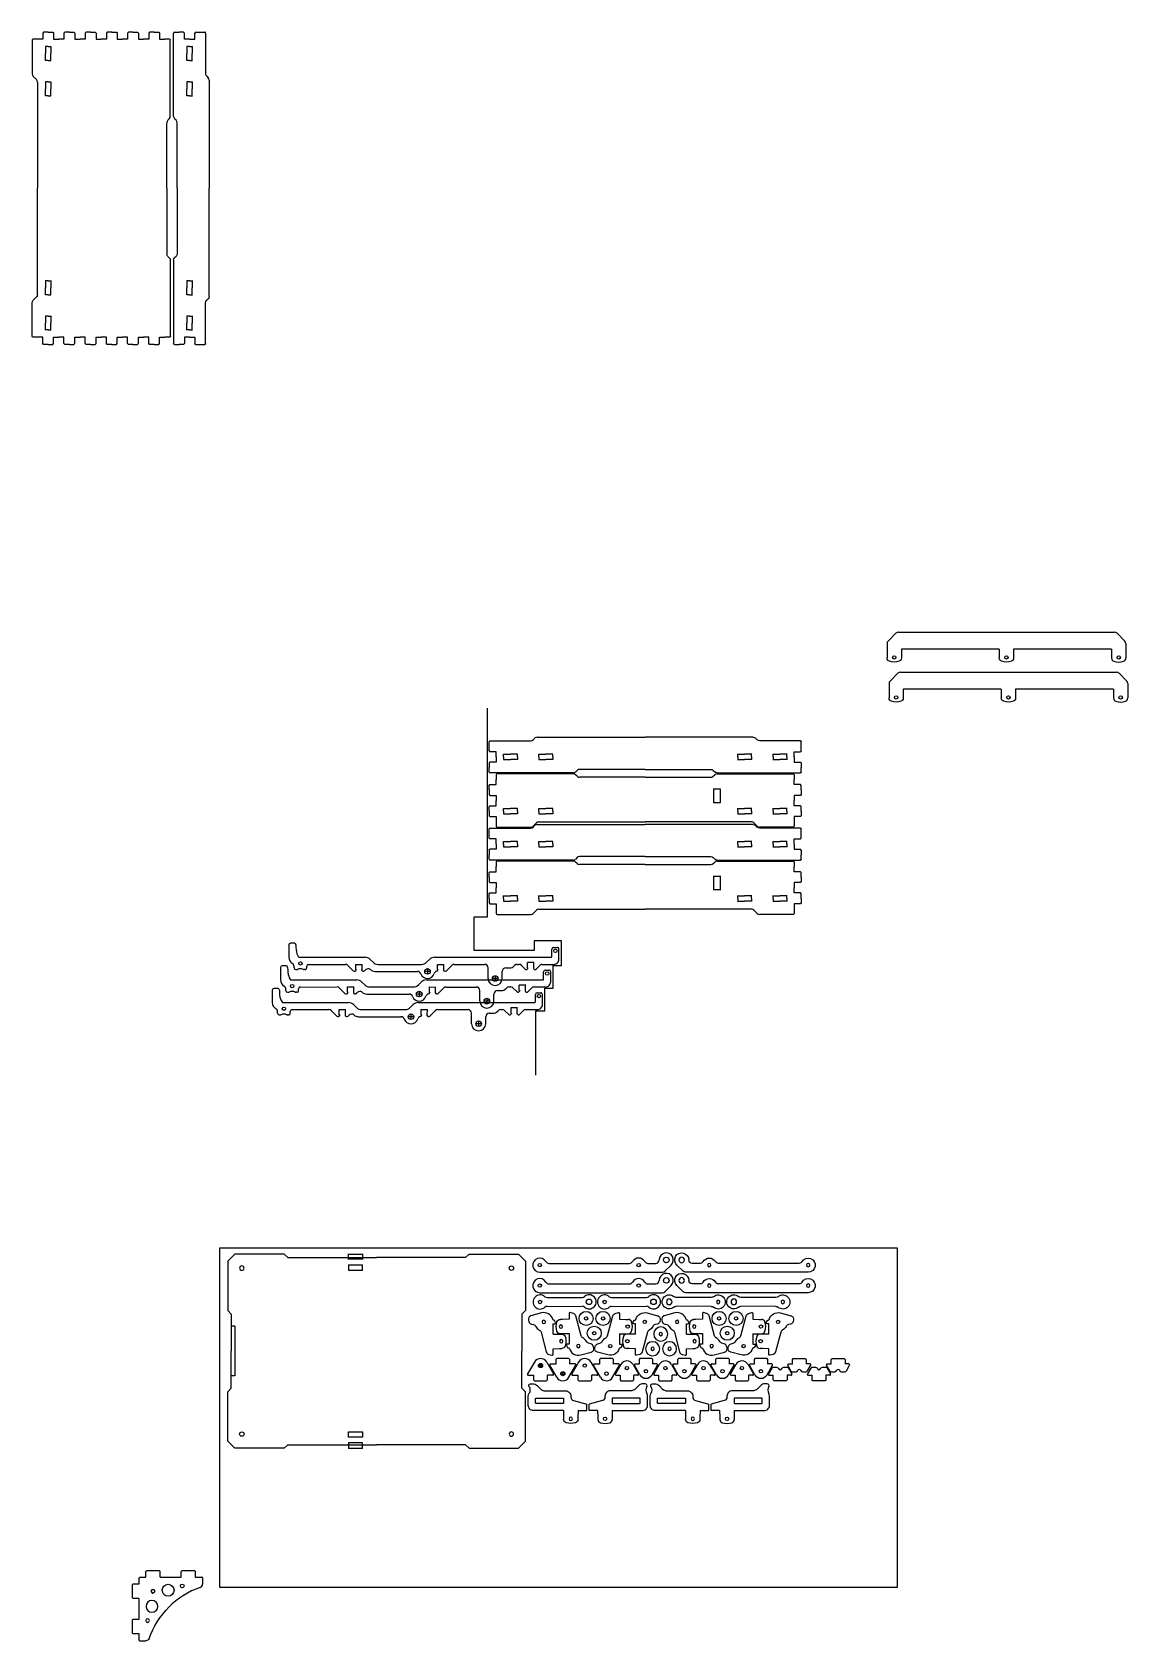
# Model space of a CAD drawing. Header units: inches. Extents: x -309 to 118, y -31 to 166.
# Drawn here: x -129.9 to -91.2, y 51.6 to 108.5 of the extents above; entities that cross this region are included whole.
import ezdxf

# ---------------------------------------------------------------- set-up
doc = ezdxf.new("R2010")
doc.units = ezdxf.units.IN
doc.header["$MEASUREMENT"] = 0
doc.layers.add('CUT', color=1, linetype='Continuous')
doc.layers.add('CUT_195', color=3, linetype='Continuous')

# ---------------------------------------------------------------- blocks, each defined once
blk = doc.blocks.new('Dovetail_Out_Half')
for p, q in [((-0.01, 0.16125), (0.02125, 0.1925)), ((-0.01, 0), (-0.01, 0.16125)), ((0.02125, 0.1925), (0.24, 0.1925)), ((0.24, 0.1925), (0.24, 0.375))]:
    blk.add_line(p, q)
blk = doc.blocks.new('BraceHole_Quarter')
at = {"layer": 'CUT', "ltscale": 0.003906}
for p, q in [((-0.25, 0.0935), (0, 0.0935)), ((-0.246, 0), (-0.246, 0.0975))]:
    blk.add_line(p, q, dxfattribs=at)
blk = doc.blocks.new('BraceHole')
at = {"color": 0}
blk.add_blockref('BraceHole_Quarter', (0, 0), dxfattribs=at)
at = {"color": 0, "xscale": -1, "rotation": 180}
blk.add_blockref('BraceHole_Quarter', (0, 0), dxfattribs=at)
at = {"color": 0, "xscale": -1}
blk.add_blockref('BraceHole_Quarter', (0, 0), dxfattribs=at)
at = {"color": 0, "rotation": 180}
blk.add_blockref('BraceHole_Quarter', (0, 0), dxfattribs=at)
blk = doc.blocks.new('BraceHoles')
at = {"color": 0}
for p in [(0.5, 0), (1.75, 0)]:
    blk.add_blockref('BraceHole', p, dxfattribs=at)
blk = doc.blocks.new('Bottom_Side_Half')
at = {"layer": 'CUT', "ltscale": 0.015625}
for p, q in [((-5.275, 1.735), (-5.275, 1.569)), ((-2.55, 1.766), (-5.244, 1.766)), ((-2.41, 1.678), (-2.461, 1.73)), ((0, 1.641), (-2.321, 1.641)), ((-5.275, -2.931), (-5.275, -3.093)), ((-5.244, -3.124), (-4.05, -3.124)), ((-3.961, -3.087), (-3.847, -2.973)), ((-3.759, -2.936), (0, -2.936))]:
    blk.add_line(p, q, dxfattribs=at)
for centre, radius, start, end in [((-5.244, 1.735), 0.0312, 90, 180), ((-2.55, 1.641), 0.125, 45, 90), ((-2.321, 1.766), 0.125, 225, 270), ((-5.244, -3.093), 0.0312, 180, 270), ((-4.05, -2.999), 0.125, 270, 315), ((-3.759, -3.061), 0.125, 90, 135)]:
    blk.add_arc(centre, radius, start, end, dxfattribs=at)
blk.add_blockref('BraceHoles', (-5.27, -2.556))
at = {"layer": 'CUT'}
for p in [(-5.515, 1.194), (-5.515, 0.444), (-5.515, -0.306), (-5.515, -1.056), (-5.515, -1.806), (-5.515, -2.556)]:
    blk.add_blockref('Dovetail_Out_Half', p, dxfattribs=at)
at = {"layer": 'CUT', "xscale": -1, "rotation": 180}
for p in [(-5.515, 1.194), (-5.515, 0.444), (-5.515, -0.306), (-5.515, -1.056), (-5.515, -1.806), (-5.515, -2.556)]:
    blk.add_blockref('Dovetail_Out_Half', p, dxfattribs=at)
blk = doc.blocks.new('Bottom_Side_Full')
at = {"color": 1}
blk.add_blockref('Bottom_Side_Half', (0, 0), dxfattribs=at)
at = {"color": 1, "xscale": -1}
blk.add_blockref('Bottom_Side_Half', (0, 0), dxfattribs=at)
blk = doc.blocks.new('Dovetail_Half')
for p, q in [((-0.25, 0.21375), (-0.25, 0.375)), ((-0.25, 0.21375), (-0.21875, 0.1825)), ((0, 0.1825), (-0.21875, 0.1825)), ((0, 0), (0, 0.1825))]:
    blk.add_line(p, q)
blk = doc.blocks.new('Lid_Side_Half')
at = {"layer": 'CUT'}
for p, q in [((-2.787, 2.55), (-2.787, 5.494)), ((-2.756, 5.525), (-2.595, 5.525)), ((-1.845, 5.525), (-1.684, 5.525)), ((-1.652, 5.494), (-1.652, 4.054)), ((-1.616, 3.965), (-1.564, 3.914)), ((-1.527, 3.825), (-1.527, 0)), ((-2.699, 2.41), (-2.751, 2.461)), ((-2.662, 0), (-2.662, 2.321))]:
    blk.add_line(p, q, dxfattribs=at)
for centre, radius, start, end in [((-2.756, 5.494), 0.0312, 90, 180), ((-1.684, 5.494), 0.0312, 0, 90), ((-1.527, 4.054), 0.125, 180, 225), ((-1.652, 3.825), 0.125, 0, 45), ((-2.662, 2.55), 0.125, 180, 225), ((-2.787, 2.321), 0.125, 0, 45)]:
    blk.add_arc(centre, radius, start, end, dxfattribs=at)
at = {"xscale": -1, "rotation": 90}
blk.add_blockref('BraceHoles', (-2.22, 5.27), dxfattribs=at)
at = {"layer": 'CUT', "xscale": -1, "rotation": 90}
blk.add_blockref('Dovetail_Half', (-2.22, 5.275), dxfattribs=at)
at = {"layer": 'CUT', "rotation": 270}
blk.add_blockref('Dovetail_Half', (-2.22, 5.275), dxfattribs=at)
blk = doc.blocks.new('Lid_Side')
at = {"rotation": 359.9999999999981}
blk.add_blockref('Lid_Side_Half', (0, 0), dxfattribs=at)
at = {"xscale": -1.000000000000002, "rotation": 179.999999999998}
blk.add_blockref('Lid_Side_Half', (0, 0), dxfattribs=at)
blk = doc.blocks.new('ChopstickBox_Side')
at = {"layer": 'CUT', "ltscale": 0.015625}
for p, q in [((-158.145, 72.159), (-158.145, 70.965)), ((-157.952, 72.19), (-158.113, 72.19)), ((-156.286, 72.19), (-156.452, 72.19)), ((-156.255, 69.465), (-156.255, 72.159)), ((-158.108, 70.876), (-157.994, 70.762)), ((-157.957, 70.674), (-157.957, 66.915)), ((-156.38, 66.915), (-156.38, 69.236)), ((-156.343, 69.324), (-156.291, 69.376)), ((-157.957, 63.156), (-157.957, 66.915)), ((-156.38, 66.915), (-156.38, 64.594)), ((-156.343, 64.505), (-156.291, 64.454)), ((-156.255, 64.365), (-156.255, 61.671)), ((-158.145, 61.671), (-158.145, 62.865)), ((-158.108, 62.954), (-157.994, 63.068)), ((-157.952, 61.64), (-158.113, 61.64)), ((-156.286, 61.64), (-156.452, 61.64))]:
    blk.add_line(p, q, dxfattribs=at)
at = {"layer": 'CUT'}
for p, q in [((-157.285, 64.487), (-156.785, 64.487)), ((-157.28, 64.262), (-157.28, 64.492)), ((-156.79, 64.492), (-156.79, 64.262)), ((-156.785, 64.267), (-157.285, 64.267))]:
    blk.add_line(p, q, dxfattribs=at)
at = {"layer": 'CUT', "ltscale": 0.015625}
for centre, radius, start, end in [((-158.113, 72.159), 0.0312, 90, 180), ((-156.286, 72.159), 0.0312, 0, 90), ((-158.02, 70.965), 0.125, 180, 225), ((-158.082, 70.674), 0.125, 0, 45), ((-156.255, 69.236), 0.125, 135, 180), ((-156.38, 69.465), 0.125, 315, 360), ((-156.255, 64.594), 0.125, 180, 225), ((-156.38, 64.365), 0.125, 0, 45), ((-158.02, 62.865), 0.125, 135, 180), ((-158.082, 63.156), 0.125, 315, 360), ((-158.113, 61.671), 0.0312, 180, 270), ((-156.286, 61.671), 0.0312, 270, 0)]:
    blk.add_arc(centre, radius, start, end, dxfattribs=at)
at = {"rotation": 270}
blk.add_blockref('BraceHoles', (-157.577, 72.185), dxfattribs=at)
at = {"xscale": -1, "rotation": 270}
blk.add_blockref('BraceHoles', (-157.577, 61.645), dxfattribs=at)
at = {"layer": 'CUT'}
for p, xscale, rotation in [((-157.577, 72.43), -1.000000000000001, 90), ((-156.827, 72.43), -1.000000000000001, 90), ((-157.577, 61.4), -1, 270), ((-156.827, 61.4), -1, 270)]:
    blk.add_blockref('Dovetail_Out_Half', p, dxfattribs=dict(at, xscale=xscale, rotation=rotation))
for p, rotation in [((-157.577, 72.43), 270), ((-156.827, 72.43), 270), ((-157.577, 61.4), 90), ((-156.827, 61.4), 90)]:
    blk.add_blockref('Dovetail_Out_Half', p, dxfattribs=dict(at, rotation=rotation))
blk = doc.blocks.new('Bracket_V2')
at = {"layer": 'CUT'}
for p, q in [((-0.2, 0.65), (-0.168, 0.682)), ((-0.2, 0.451), (-0.2, 0.65)), ((-0.168, 0.682), (0.275, 0.682)), ((0.275, 0.682), (0.306, 0.65)), ((0.306, 0.451), (0.306, 0.65)), ((1.05, 0.65), (1.082, 0.682)), ((1.05, 0.451), (1.05, 0.65)), ((1.082, 0.682), (1.525, 0.682)), ((1.525, 0.682), (1.556, 0.65)), ((1.556, 0.451), (1.556, 0.65)), ((-0.387, 0.451), (-0.419, 0.419)), ((-0.387, 0.451), (-0.2, 0.451)), ((0.311, 0.451), (1.05, 0.451)), ((1.551, 0.451), (1.777, 0.451)), ((1.808, 0.419), (1.808, 0.202))]:
    blk.add_line(p, q, dxfattribs=at)
for centre, radius in [((0.053, -0.053), 0.0645), ((0.589, -0.017), 0.209), ((1.089, 0.137), 0.0645)]:
    blk.add_circle(centre, radius, dxfattribs=at)
for centre, radius, start, end in [((2.735, -2.735), 2.995, 109.7047, 135), ((1.683, 0.202), 0.125, 289.7047, 360), ((1.777, 0.419), 0.0312, 0, 90)]:
    blk.add_arc(centre, radius, start, end, dxfattribs=at)
blk = doc.blocks.new('Bracket_V2_both')
at = {"xscale": -1}
blk.add_blockref('Bracket_V2', (-0.447, -0.447), dxfattribs=at)
at = {"rotation": 270}
blk.add_blockref('Bracket_V2', (-0.447, -0.447), dxfattribs=at)
blk = doc.blocks.new('Stix_Sideview')
at = {"layer": 'CUT'}
for p, q in [((-0.446, 0.429), (-0.437, -0.009)), ((-0.26, 0.495), (-0.385, 0.493)), ((-0.053, -0.001), (2.264, 0.044)), ((4.445, -0.09), (4.546, 0.015)), ((4.721, 0.092), (8.842, 0.172)), ((8.873, 0.204), (8.868, 0.46)), ((8.929, 0.524), (9.054, 0.526)), ((8.991, 0.525), (8.991, 0.525)), ((9.124, 0.115), (9.118, 0.465)), ((-0.243, -0.38), (-0.244, -0.33)), ((-0.179, -0.441), (-0.149, -0.44)), ((0.146, -0.435), (0.116, -0.435)), ((0.207, -0.371), (0.206, -0.309)), ((0.267, -0.245), (1.571, -0.219)), ((1.853, -0.44), (1.66, -0.254)), ((1.935, -0.212), (2.165, -0.208)), ((1.944, -0.4), (1.94, -0.212)), ((1.944, -0.4), (1.96, -0.399)), ((1.96, -0.399), (1.957, -0.41)), ((2.164, -0.396), (2.148, -0.396)), ((2.148, -0.396), (2.151, -0.406)), ((2.164, -0.396), (2.16, -0.208)), ((2.256, -0.432), (2.289, -0.398)), ((2.548, -0.127), (2.442, -0.026)), ((2.627, -0.449), (4.128, -0.42)), ((2.726, -0.197), (4.269, -0.167)), ((4.58, -0.411), (4.383, -0.415)), ((4.479, -0.314), (4.483, -0.511)), ((4.83, -0.156), (5.06, -0.152)), ((4.838, -0.344), (4.835, -0.156)), ((4.838, -0.344), (4.854, -0.343)), ((4.854, -0.343), (4.851, -0.354)), ((5.058, -0.339), (5.043, -0.34)), ((5.043, -0.34), (5.046, -0.35)), ((5.058, -0.339), (5.055, -0.152)), ((5.151, -0.376), (5.336, -0.183)), ((5.424, -0.145), (6.496, -0.124)), ((6.631, -0.621), (6.623, -0.246)), ((6.879, -0.518), (6.882, -0.715)), ((7.13, -0.612), (7.126, -0.362)), ((7.248, -0.234), (7.423, -0.231)), ((7.51, -0.192), (7.561, -0.14)), ((7.649, -0.101), (7.712, -0.1)), ((7.93, -0.259), (7.801, -0.135)), ((8.242, -0.027), (8.012, -0.032)), ((8.021, -0.219), (8.017, -0.032)), ((8.021, -0.219), (8.036, -0.219)), ((8.036, -0.219), (8.034, -0.229)), ((8.241, -0.215), (8.225, -0.215)), ((8.225, -0.215), (8.228, -0.225)), ((8.241, -0.215), (8.237, -0.027)), ((8.333, -0.251), (8.475, -0.104)), ((8.519, -0.084), (8.941, -0.076)), ((6.979, -0.614), (6.782, -0.618))]:
    blk.add_line(p, q, dxfattribs=at)
for centre, radius in [((8.994, 0.403), 0.0595), ((-0.021, -0.219), 0.0595), ((4.481, -0.413), 0.0985), ((6.88, -0.616), 0.0985)]:
    blk.add_circle(centre, radius, dxfattribs=at)
for centre, radius, start, end in [((-0.383, 0.43), 0.0625, 91.1139, 181.1139), ((-0.258, 0.433), 0.0625, 1.1139, 91.1139), ((2.269, -0.206), 0.25, 46.1139, 91.1139), ((4.726, -0.158), 0.25, 91.1139, 136.1139), ((8.841, 0.203), 0.0312, 271.1139, 1.1139), ((8.93, 0.461), 0.0625, 91.1139, 181.1139), ((8.937, 0.111), 0.188, 271.1139, 1.1139), ((9.055, 0.464), 0.0625, 1.1139, 91.1139), ((-0.187, -0.004), 0.25, 181.1139, 241.1139), ((-0.369, -0.332), 0.125, 1.1139, 61.1139), ((-0.18, -0.379), 0.0625, 181.1139, 271.1139), ((-0.151, -0.378), 0.0625, 271.1139, 296.2949), ((-0.012, -0.658), 0.25, 65.9328, 116.2949), ((0.115, -0.373), 0.0625, 245.9328, 271.1139), ((0.145, -0.372), 0.0625, 271.1139, 1.1139), ((0.269, -0.307), 0.0625, 91.1139, 181.1139), ((1.574, -0.344), 0.125, 46.1139, 91.1139), ((1.896, -0.395), 0.0625, 226.1139, 346.1139), ((2.211, -0.389), 0.0625, 196.1139, 316.1139), ((2.379, -0.485), 0.125, 49.5916, 136.1139), ((2.622, -0.199), 0.25, 229.5916, 271.1139), ((2.721, 0.053), 0.25, 226.1139, 271.1139), ((4.13, -0.545), 0.125, 20.5851, 91.1139), ((4.481, -0.413), 0.25, 200.5851, 343.5329), ((4.264, 0.083), 0.25, 271.1139, 316.1139), ((4.841, -0.519), 0.125, 105.4517, 163.5329), ((4.791, -0.339), 0.0625, 285.4517, 346.1139), ((5.106, -0.332), 0.0625, 196.1139, 316.1139), ((5.426, -0.27), 0.125, 91.1139, 136.1139), ((6.498, -0.249), 0.125, 1.1139, 91.1139), ((7.251, -0.359), 0.125, 91.1139, 181.1139), ((7.42, -0.106), 0.125, 271.1139, 316.1139), ((7.651, -0.226), 0.125, 91.1139, 136.1139), ((7.714, -0.225), 0.125, 46.1139, 91.1139), ((7.973, -0.214), 0.0625, 226.1139, 346.1139), ((8.288, -0.208), 0.0625, 196.1139, 316.1139), ((8.52, -0.147), 0.0625, 91.1139, 136.1139), ((6.88, -0.616), 0.25, 181.1139, 1.1139)]:
    blk.add_arc(centre, radius, start, end, dxfattribs=at)
blk.add_ellipse((-0.061, 0.436), major_axis=(-0.009, 0.437), ratio=0.307636, start_param=1.570796, end_param=3.141593, dxfattribs=at)
blk = doc.blocks.new('TransverseRib')
at = {"layer": 'CUT'}
for p, q in [((-3.825, 0), (3.825, 0)), ((-4.226, -0.401), (-4.226, -0.599)), ((-3.914, -0.037), (-4.189, -0.312)), ((3.914, -0.037), (4.189, -0.312)), ((4.226, -0.401), (4.226, -0.599)), ((-4.226, -0.599), (-4.226, -0.911)), ((-3.72, -0.599), (-3.72, -0.911)), ((-0.253, -0.599), (-3.72, -0.599)), ((-0.253, -0.599), (-0.253, -0.911)), ((3.72, -0.599), (0.253, -0.599)), ((0.253, -0.599), (0.253, -0.911)), ((3.72, -0.599), (3.72, -0.911)), ((4.226, -0.599), (4.226, -0.911))]:
    blk.add_line(p, q, dxfattribs=at)
for points in [[(-3.72, -0.911, -0.323158), (-3.806, -1.03, -0.161655), (-4.14, -1.03, -0.323158), (-4.226, -0.911)], [(0.253, -0.911, -0.323158), (0.167, -1.03, -0.161655), (-0.167, -1.03, -0.323158), (-0.253, -0.911)], [(3.72, -0.911, 0.323158), (3.806, -1.03, 0.161655), (4.14, -1.03, 0.323158), (4.226, -0.911)]]:
    blk.add_lwpolyline(points, format="xyb", dxfattribs=at)
at = {"layer": 'CUT', "ltscale": 0.003906}
for centre in [(-3.973, -0.891), (0, -0.891), (3.973, -0.891)]:
    blk.add_circle(centre, 0.0595, dxfattribs=at)
at = {"layer": 'CUT'}
for centre, start, end in [((-3.825, -0.125), 90, 135), ((3.825, -0.125), 45, 90), ((-4.101, -0.401), 135, 180), ((4.101, -0.401), 0, 45)]:
    blk.add_arc(centre, 0.125, start, end, dxfattribs=at)
blk = doc.blocks.new('CSB_LidPlate')
for p, q in [((-1.437, 10.29), (-1.312, 10.165)), ((-1.312, 10.165), (0, 10.165)), ((-3.437, 8.29), (-3.312, 8.165)), ((-3.312, 8.165), (-3.312, 5.02))]:
    blk.add_line(p, q)
at = {"ltscale": 0.03125}
blk.add_lwpolyline([(-3.437, 8.29), (-3.437, 10.04), (-3.187, 10.29), (-1.437, 10.29)], dxfattribs=at)
blk.add_circle((-2.937, 9.79), 0.0781)
blk = doc.blocks.new('HingeHole')
at = {"layer": 'CUT', "ltscale": 0.003906}
for p, q in [((-0.0975, 0.495), (0.0975, 0.495)), ((0.0975, 0.005), (-0.0975, 0.005)), ((-0.0925, 0), (-0.0925, 0.5)), ((0.0925, 0.5), (0.0925, 0))]:
    blk.add_line(p, q, dxfattribs=at)
blk = doc.blocks.new('TopPlate')
at = {"layer": 'CUT'}
for p, q in [((-5.02, 0.878), (-5.145, 0.878)), ((-5.02, 0.878), (-5.02, -0.878)), ((-5.02, -0.878), (-5.145, -0.878))]:
    blk.add_line(p, q, dxfattribs=at)
at = {"rotation": 270}
for p in [(-1, 3.344), (-1, -2.954)]:
    blk.add_blockref('HingeHole', p, dxfattribs=at)
at = {"xscale": -1, "rotation": 270}
for p in [(-1, 2.954), (-1, -3.344)]:
    blk.add_blockref('HingeHole', p, dxfattribs=at)
at = {"layer": 'CUT'}
for p, xscale, rotation in [((5.02, 0), -1.000000000000001, 90), ((-5.02, 0), -1, 270)]:
    blk.add_blockref('CSB_LidPlate', p, dxfattribs=dict(at, xscale=xscale, rotation=rotation))
for p, rotation in [((-5.02, 0), 270), ((5.02, 0), 90)]:
    blk.add_blockref('CSB_LidPlate', p, dxfattribs=dict(at, rotation=rotation))
blk = doc.blocks.new('Linkage_5in')
at = {"layer": 'CUT_195'}
for p, q in [((0.325, 0.063), (3.175, 0.063)), ((3.825, 0.063), (4.102, 0.063)), ((4.65, 0.003), (4.426, -0.215)), ((0, -0.25), (4.339, -0.25))]:
    blk.add_line(p, q, dxfattribs=at)
for centre, radius in [((0, 0), 0.0595), ((3.5, 0), 0.0595), ((4.477, 0.184), 0.0985)]:
    blk.add_circle(centre, radius, dxfattribs=at)
for centre, radius, start, end in [((0, 0), 0.25, 30, 270), ((0.325, 0.188), 0.125, 210, 270), ((3.175, 0.188), 0.125, 270, 330), ((3.5, 0), 0.25, 30, 150), ((3.825, 0.188), 0.125, 210, 270), ((4.102, 0.188), 0.125, 270, 359.4446), ((4.477, 0.184), 0.25, 313.7783, 179.4446), ((4.339, -0.125), 0.125, 270, 314.1865)]:
    blk.add_arc(centre, radius, start, end, dxfattribs=at)
blk = doc.blocks.new('Bastion')
at = {"layer": 'CUT_195'}
for p, q in [((-0.217, 0.125), (-0.459, -0.296)), ((0.217, 0.125), (0.459, -0.296)), ((-0.432, -0.343), (-0.245, -0.343)), ((0.432, -0.343), (0.245, -0.343))]:
    blk.add_line(p, q, dxfattribs=at)
blk.add_lwpolyline([(-0.245, -0.338), (-0.245, -0.505), (-0.214, -0.537), (0.214, -0.537), (0.245, -0.505), (0.245, -0.338)], dxfattribs=at)
blk.add_circle((0, 0), 0.0595, dxfattribs=at)
for centre, radius, start, end in [((0, 0), 0.25, 30, 150), ((-0.432, -0.311), 0.0312, 150, 270), ((0.432, -0.311), 0.0312, 270, 30)]:
    blk.add_arc(centre, radius, start, end, dxfattribs=at)
blk = doc.blocks.new('Bolt_4mm_Clearance')
at = {"layer": 'CUT'}
for p, q in [((-0.052, 0.052), (0.052, -0.052)), ((0.052, 0.052), (-0.052, -0.052))]:
    blk.add_line(p, q, dxfattribs=at)
blk.add_circle((0, 0), 0.0737, dxfattribs=at)
blk = doc.blocks.new('Bastion_Clipped')
at = {"layer": 'CUT_195'}
for p, q in [((-0.382, 0.005), (-0.245, 0.005)), ((0.382, 0.005), (0.245, 0.005)), ((-0.293, -0.242), (-0.409, -0.042)), ((-0.239, -0.273), (-0.115, -0.273)), ((0.115, -0.273), (0.239, -0.273)), ((0.293, -0.242), (0.409, -0.042))]:
    blk.add_line(p, q, dxfattribs=at)
blk.add_lwpolyline([(-0.245, 0), (-0.245, 0.168), (-0.214, 0.199), (0.214, 0.199), (0.245, 0.168), (0.245, 0)], dxfattribs=at)
for centre, radius, start, end in [((-0.382, -0.026), 0.0312, 90, 210), ((0.382, -0.026), 0.0312, 330, 90), ((-0.239, -0.21), 0.0625, 210, 270), ((-0.115, -0.21), 0.0625, 270, 341.0709), ((0, -0.25), 0.0595, 18.9291, 161.0709), ((0.115, -0.21), 0.0625, 198.9291, 270), ((0.239, -0.21), 0.0625, 270, 330)]:
    blk.add_arc(centre, radius, start, end, dxfattribs=at)
blk = doc.blocks.new('Bastion_Notched')
at = {"layer": 'CUT_195'}
for p, q in [((-0.217, 0.375), (-0.409, 0.042)), ((0.217, 0.375), (0.409, 0.042)), ((-0.382, -0.005), (-0.245, -0.005)), ((0.382, -0.005), (0.245, -0.005))]:
    blk.add_line(p, q, dxfattribs=at)
blk.add_lwpolyline([(-0.245, 0), (-0.245, -0.168), (-0.214, -0.199), (0.214, -0.199), (0.245, -0.168), (0.245, 0)], dxfattribs=at)
blk.add_circle((0, 0.25), 0.0595, dxfattribs=at)
for centre, radius, start, end in [((-0.382, 0.026), 0.0312, 150, 270), ((0, 0.25), 0.25, 30, 150), ((0.382, 0.026), 0.0312, 270, 30)]:
    blk.add_arc(centre, radius, start, end, dxfattribs=at)
blk = doc.blocks.new('ShortParallogram')
at = {"layer": 'CUT_195'}
for p, q in [((0.621, 0.069), (1.86, 0.071)), ((0.621, -0.243), (1.86, -0.241))]:
    blk.add_line(p, q, dxfattribs=at)
for centre, radius in [((2.108, -0.084), 0.0985), ((0.375, -0.088), 0.0595)]:
    blk.add_circle(centre, radius, dxfattribs=at)
for centre, radius, start, end in [((0.375, -0.088), 0.25, 48.6921, 311.5114), ((0.623, 0.194), 0.125, 228.6921, 270.1018), ((1.86, 0.196), 0.125, 270.1018, 311.5114), ((2.108, -0.084), 0.25, 228.6921, 131.5114), ((0.624, -0.368), 0.125, 90.1018, 131.5114), ((1.861, -0.366), 0.125, 48.6921, 90.1018)]:
    blk.add_arc(centre, radius, start, end, dxfattribs=at)
blk = doc.blocks.new('HingeTop')
at = {"layer": 'CUT_195', "ltscale": 0.007812}
for p, q in [((-0.242, 0.263), (-0.005, 0.253)), ((-0.015, 0.253), (0.067, 0.253)), ((-0.242, -0.253), (-0.005, -0.253)), ((-0.015, -0.253), (0.067, -0.253))]:
    blk.add_line(p, q, dxfattribs=at)
at = {"layer": 'CUT_195'}
blk.add_lwpolyline([(-0.242, -0.25), (-0.242, -0.622), (-0.179, -0.622, -0.57735), (-0.152, -0.669), (-0.191, -0.737, -0.267949), (-0.218, -0.753), (-0.224, -0.753, 0.336424), (-0.254, -0.776, -0.411031), (-0.655, -1.004), (-1.025, -0.905, -0.414214), (-1.114, -0.752), (-1.099, -0.698, -0.267949), (-1.011, -0.61), (-0.934, -0.589, 0.203798), (-0.857, -0.529, -0.141217), (-0.729, -0.4, 0.203798), (-0.668, -0.323), (-0.481, 0.375, -0.267949), (-0.393, 0.464), (-0.281, 0.493, -0.493145), (-0.242, 0.463), (-0.242, 0.263)], format="xyb", dxfattribs=at)
at = {"layer": 'CUT_195', "ltscale": 0.003906}
for centre in [(0.047, 0), (-0.57, -0.688)]:
    blk.add_circle(centre, 0.0595, dxfattribs=at)
at = {"layer": 'CUT_195', "ltscale": 0.007812}
for centre, radius, start, end in [((0.067, 0.128), 0.125, 18.3655, 90), ((-0.318, 0), 0.531, 341.6345, 18.3655), ((0.067, -0.128), 0.125, 270, 341.6345)]:
    blk.add_arc(centre, radius, start, end, dxfattribs=at)
blk = doc.blocks.new('Spacer_0p195')
at = {"layer": 'CUT_195'}
for radius in [0.25, 0.0595]:
    blk.add_circle((0, 0), radius, dxfattribs=at)
blk = doc.blocks.new('CSB_Latch_Bottom')
at = {"layer": 'CUT_195', "ltscale": 0.007812}
for p, q in [((-1.626, 0.674), (-1.626, 0.607)), ((-0.675, -0.497), (-0.438, -0.497)), ((-0.448, -0.497), (-0.365, -0.497)), ((-0.675, -1.013), (-0.438, -1.003)), ((-0.675, -1.013), (-0.675, -1.317)), ((-0.448, -1.003), (-0.365, -1.003)), ((-0.675, -1.317), (-0.907, -1.317))]:
    blk.add_line(p, q, dxfattribs=at)
for points in [[(-0.675, -0.497), (-0.675, 0.566, 0.414214), (-0.862, 0.753), (-1.188, 0.753, 0.131652), (-1.282, 0.728, 0.131652)], [(-1.553, 0.43), (-1.449, 0.326, -0.198912), (-1.376, 0.149), (-1.376, -0.566, 0.414214), (-1.188, -0.753), (-1.154, -0.753, -0.339454), (-1.033, -0.846), (-0.907, -1.317)]]:
    blk.add_lwpolyline(points, format="xyb", dxfattribs=at)
at = {"layer": 'CUT_195'}
blk.add_lwpolyline([(-1.118, 0.479), (-1.118, -0.479, 0.414214), (-1.102, -0.495), (-0.948, -0.495, 0.414214), (-0.933, -0.479), (-0.933, 0.479, 0.414214), (-0.948, 0.495), (-1.102, 0.495, 0.414214)], format="xyb", close=True, dxfattribs=at)
at = {"layer": 'CUT_195', "ltscale": 0.003906}
blk.add_circle((-0.385, -0.75), 0.0595, dxfattribs=at)
at = {"layer": 'CUT_195', "ltscale": 0.007812}
for centre, radius, start, end in [((-1.563, 0.674), 0.0625, 60, 180), ((-1.376, 0.607), 0.25, 180, 225), ((-1.407, 0.944), 0.25, 240, 300), ((-0.365, -0.622), 0.125, 18.3655, 90), ((-0.365, -0.878), 0.125, 270, 341.6345), ((-0.751, -0.75), 0.531, 341.6345, 18.3655)]:
    blk.add_arc(centre, radius, start, end, dxfattribs=at)

msp = doc.modelspace()

# ---------------------------------------------------------------- linework, layer by layer
msp.add_lwpolyline([(-112.10761, 71.5794), (-112.10761, 73.84994), (-111.78463, 73.84994), (-111.78463, 74.65766), (-111.48686, 74.65766), (-111.48686, 75.45722), (-111.19194, 75.45722), (-111.19194, 76.3351), (-112.15797, 76.3351), (-112.15797, 75.99114), (-114.28341, 75.99114), (-114.28341, 77.18525), (-113.81126, 77.18525), (-113.81126, 84.5699)])
msp.add_lwpolyline([(-123.3063, 53.45689), (-99.3063, 53.45689), (-99.3063, 65.45689), (-123.3063, 65.45689)], close=True)

# ---------------------------------------------------------------- block references
for name, p in [('TransverseRib', (-95.44767, 87.25627)), ('TransverseRib', (-95.37761, 85.84131)), ('TopPlate', (-117.73956, 61.81134)), ('Linkage_5in', (-111.96444, 64.85522)), ('Linkage_5in', (-111.96444, 64.1292)), ('ShortParallogram', (-112.32715, 63.63812)), ('ShortParallogram', (-110.04671, 63.63812)), ('Spacer_0p195', (-110.32449, 62.96675)), ('Spacer_0p195', (-109.72514, 62.96834)), ('Spacer_0p195', (-105.61842, 62.96675)), ('Spacer_0p195', (-105.01908, 62.96834)), ('Spacer_0p195', (-110.0368, 62.44585)), ('Spacer_0p195', (-105.33074, 62.44585)), ('Bastion', (-111.93722, 61.29958)), ('Bastion', (-110.37222, 61.29958)), ('Bastion_Clipped', (-102.78064, 61.35058)), ('Bastion_Clipped', (-101.40642, 61.35058)), ('Bolt_4mm_Clearance', (-111.93722, 61.29958)), ('Bastion_Notched', (-108.88045, 60.96208)), ('Bastion_Notched', (-107.51939, 60.96208)), ('Bastion_Notched', (-106.17066, 60.96208)), ('Bastion_Notched', (-104.80959, 60.96208))]:
    msp.add_blockref(name, p)
for name, p, rotation in [('ChopstickBox_Side', (-41.31876, 238.50061), 90), ('ChopstickBox_Side', (-41.31876, 235.41311), 90), ('Stix_Sideview', (-120.41185, 75.75099), 358.886115599603), ('Stix_Sideview', (-120.70378, 74.9493), 358.886115599603), ('Stix_Sideview', (-120.99571, 74.14761), 358.886115599603), ('Bastion', (-111.14916, 61.01308), 180), ('Bastion', (-109.60285, 61.01308), 180), ('Bastion_Notched', (-108.20729, 61.35058), 180), ('Bastion_Notched', (-106.84623, 61.35058), 180), ('Bastion_Notched', (-105.4975, 61.35058), 180), ('Bastion_Notched', (-104.13643, 61.35058), 180), ('Bolt_4mm_Clearance', (-111.14916, 61.01308), 180), ('Bastion_Clipped', (-103.45736, 60.96208), 180), ('Bastion_Clipped', (-102.08314, 60.96208), 180), ('CSB_Latch_Bottom', (-108.90343, 59.02892), 270), ('CSB_Latch_Bottom', (-104.58733, 59.02892), 270), ('Bracket_V2_both', (-126.15577, 53.81197), 90.00000000000001)]:
    msp.add_blockref(name, p, dxfattribs=dict(rotation=rotation))
at = {"xscale": -1}
for name, p in [('Linkage_5in', (-102.46529, 64.85522)), ('Linkage_5in', (-102.46529, 64.1292)), ('ShortParallogram', (-105.27386, 63.63812)), ('ShortParallogram', (-102.98765, 63.63812))]:
    msp.add_blockref(name, p, dxfattribs=at)
for name, p, rotation in [('Spacer_0p195', (-107.68288, 62.41582), 180), ('Spacer_0p195', (-107.97057, 61.89493), 180), ('Spacer_0p195', (-107.37123, 61.89333), 180), ('CSB_Latch_Bottom', (-111.61861, 59.02892), 90), ('CSB_Latch_Bottom', (-107.30252, 59.02892), 90)]:
    msp.add_blockref(name, p, dxfattribs=dict(at, rotation=rotation))
at = {"layer": 'CUT'}
for name, p, rotation in [('Bottom_Side_Full', (-126.80713, 102.97041), 270), ('HingeTop', (-108.81855, 62.1586), 180), ('HingeTop', (-104.09994, 62.1586), 180)]:
    msp.add_blockref(name, p, dxfattribs=dict(at, rotation=rotation))
at = {"layer": 'CUT', "xscale": -1}
for name, p, rotation in [('Lid_Side', (-122.13867, 102.97041), 180), ('Lid_Side', (-108.23363, 85.06451), 270), ('Lid_Side', (-108.23363, 81.97701), 270), ('HingeTop', (-111.2521, 62.1586), 180), ('HingeTop', (-106.53349, 62.1586), 180)]:
    msp.add_blockref(name, p, dxfattribs=dict(at, rotation=rotation))
for p in [(-111.16977, 62.67967), (-106.45117, 62.67967)]:
    msp.add_blockref('HingeTop', p, dxfattribs=at)
at = {"layer": 'CUT'}
for p in [(-108.90087, 62.67967), (-104.18226, 62.67967)]:
    msp.add_blockref('HingeTop', p, dxfattribs=at)

doc.saveas('drawing.dxf')
